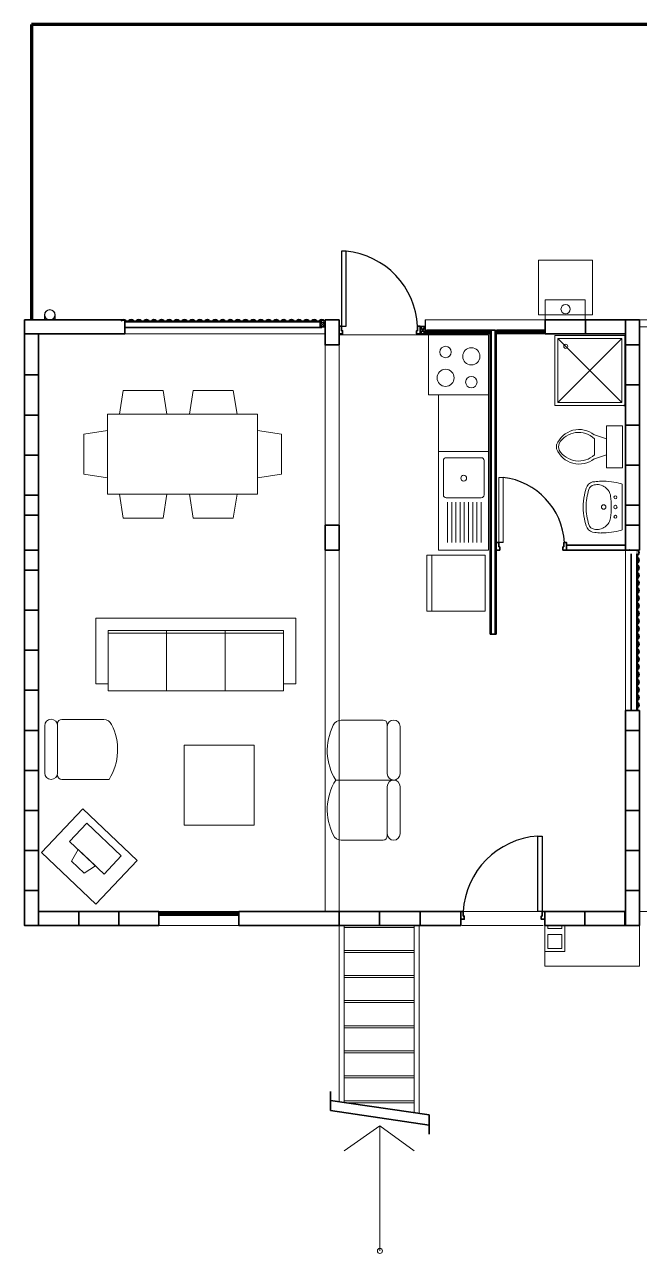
# Model space of a CAD drawing. Header units: millimetres. Extents: x 2.7 to 20.8, y 2.7 to 15.
# Drawn here: x 2.66 to 8.8, y 2.73 to 15.01 of the extents above; entities that cross this region are included whole.
import ezdxf

# ---------------------------------------------------------------- set-up
doc = ezdxf.new("R2010")
doc.units = ezdxf.units.MM
for name, color, linetype, lineweight in [('A-DOOR-FULL', 4, 'Continuous', 25), ('A-FLOR-FTPT', 6, 'Continuous', 70), ('A-FURN', 8, 'Continuous', 18), ('A-GLAZ-FULL', 4, 'Continuous', 25), ('A-WALL-FULL', 7, 'Continuous', 35)]:
    doc.layers.add(name, color=color, linetype=linetype, lineweight=lineweight)

msp = doc.modelspace()

# ---------------------------------------------------------------- linework, layer by layer
at = {"layer": 'A-DOOR-FULL'}
msp.add_line((7.437, 9.832), (7.392, 9.832), dxfattribs=at)
for points in [[(5.822, 12.742), (5.822, 11.992), (5.867, 11.992), (5.867, 12.742)], [(7.827, 6.899), (7.827, 6.145), (7.782, 6.145), (7.782, 6.899)]]:
    msp.add_lwpolyline(points, close=True, dxfattribs=at)
for centre, radius, start, end in [((5.787, 11.95), 0.796, 3.0339, 84.229), ((7.353, 9.791), 0.696, 3.3898, 83.0672), ((7.834, 6.102), 0.798, 93.7537, 176.9067)]:
    msp.add_arc(centre, radius, start, end, dxfattribs=at)
at = {"layer": 'A-FLOR-FTPT'}
for p, q in [((2.727, 15.005), (2.727, 12.055)), ((11.727, 15.005), (2.727, 15.005))]:
    msp.add_line(p, q, dxfattribs=at)
at = {"layer": 'A-FURN'}
for p, q in [((2.856, 12.105), (2.856, 12.055)), ((2.859, 12.055), (2.859, 12.105)), ((2.859, 12.105), (2.859, 12.055)), ((2.959, 12.105), (2.959, 12.055)), ((2.959, 12.105), (2.959, 12.055)), ((2.962, 12.105), (2.962, 12.055)), ((6.657, 12.055), (7.307, 12.055)), ((7.305, 12.055), (7.857, 12.055)), ((6.657, 11.915), (7.317, 11.915)), ((7.357, 11.915), (7.857, 11.915)), ((7.982, 11.87), (8.622, 11.23)), ((7.982, 11.23), (8.622, 11.87)), ((8.467, 10.868), (8.347, 10.908)), ((8.347, 10.708), (8.347, 10.868)), ((6.79, 10.742), (7.29, 10.742)), ((7.29, 9.755), (7.29, 10.742)), ((8.467, 10.708), (8.347, 10.668)), ((7.437, 10.482), (7.392, 10.482)), ((7.392, 10.482), (7.392, 9.832)), ((7.437, 9.832), (7.437, 10.482)), ((8.625, 9.963), (8.625, 10.409)), ((7.217, 10.278), (6.868, 10.278)), ((6.881, 10.236), (6.881, 9.832)), ((6.922, 10.236), (6.922, 9.832)), ((6.964, 10.236), (6.964, 9.832)), ((7.006, 10.236), (7.006, 9.832)), ((7.048, 10.236), (7.048, 9.832)), ((7.09, 10.236), (7.09, 9.832)), ((7.132, 10.236), (7.132, 9.832)), ((7.174, 10.236), (7.174, 9.832)), ((7.174, 10.236), (7.174, 9.91)), ((7.216, 10.236), (7.216, 9.832)), ((7.392, 9.832), (7.437, 9.832)), ((6.79, 9.755), (7.29, 9.755)), ((3.997, 6.145), (4.797, 6.145)), ((4.797, 6.005), (3.997, 6.005)), ((7.852, 5.6), (7.852, 6.005)), ((8.797, 6.005), (8.797, 5.6)), ((7.852, 5.6), (8.797, 5.6))]:
    msp.add_line(p, q, dxfattribs=at)
at = {"layer": 'A-FURN', "ltscale": 0.8}
for p, q in [((3.657, 11.915), (5.657, 11.915)), ((5.657, 6.145), (5.657, 11.845)), ((5.797, 6.145), (5.797, 11.845)), ((5.807, 11.905), (7.107, 11.905)), ((3.641, 11.35), (3.603, 11.113)), ((3.641, 11.35), (4.041, 11.35)), ((4.078, 11.113), (4.041, 11.35)), ((4.341, 11.35), (4.303, 11.113)), ((4.341, 11.35), (4.741, 11.35)), ((4.778, 11.113), (4.741, 11.35)), ((6.79, 10.744), (6.79, 11.305)), ((7.29, 11.305), (7.29, 10.744)), ((3.484, 10.313), (3.484, 11.113)), ((3.484, 11.113), (3.484, 10.313)), ((4.984, 11.113), (3.484, 11.113)), ((4.984, 10.313), (4.984, 11.113)), ((3.247, 10.913), (3.484, 10.951)), ((5.222, 10.913), (4.984, 10.951)), ((3.247, 10.913), (3.247, 10.513)), ((5.222, 10.913), (5.222, 10.513)), ((3.484, 10.476), (3.247, 10.513)), ((4.984, 10.476), (5.222, 10.513)), ((4.984, 10.313), (3.484, 10.313)), ((3.603, 10.313), (3.641, 10.075)), ((4.041, 10.075), (4.078, 10.313)), ((4.303, 10.313), (4.341, 10.075)), ((4.741, 10.075), (4.778, 10.313)), ((4.041, 10.075), (3.641, 10.075)), ((4.741, 10.075), (4.341, 10.075)), ((6.724, 9.147), (6.724, 9.705)), ((8.657, 9.755), (8.657, 6.155)), ((5.367, 9.076), (3.367, 9.076)), ((3.367, 9.076), (3.367, 8.419)), ((5.367, 8.419), (5.367, 9.076)), ((3.491, 8.954), (5.242, 8.954)), ((3.491, 8.954), (3.491, 8.351)), ((3.491, 8.925), (5.242, 8.925)), ((4.075, 8.954), (4.075, 8.351)), ((4.659, 8.351), (4.659, 8.954)), ((5.242, 8.351), (5.242, 8.954)), ((3.491, 8.351), (5.242, 8.351)), ((2.858, 8.001), (2.858, 7.529)), ((2.986, 7.529), (2.986, 8.022)), ((3.029, 8.065), (3.447, 8.065)), ((5.818, 8.058), (6.236, 8.058)), ((6.279, 8.015), (6.279, 7.522)), ((6.408, 7.522), (6.408, 7.994)), ((3.501, 7.465), (3.029, 7.465)), ((5.765, 7.458), (6.279, 7.458)), ((6.343, 7.458), (6.279, 7.458)), ((6.279, 7.394), (6.279, 6.901)), ((6.408, 6.922), (6.408, 7.394)), ((6.236, 6.858), (5.818, 6.858)), ((7.012, 6.145), (8.657, 6.145)), ((8.797, 6.145), (11.657, 6.145)), ((5.797, 4.245), (5.797, 6.005)), ((5.847, 4.235), (5.847, 6.005)), ((5.847, 5.985), (6.547, 5.985)), ((6.547, 4.135), (6.547, 6.005)), ((6.597, 4.128), (6.597, 6.005)), ((7.022, 6.005), (7.837, 6.005)), ((7.882, 5.975), (7.882, 6.005)), ((8.022, 5.975), (7.882, 5.975)), ((7.882, 5.775), (7.882, 5.915)), ((7.882, 5.915), (8.022, 5.915)), ((8.022, 6.005), (8.022, 5.975)), ((8.022, 5.915), (8.022, 5.775)), ((8.052, 5.745), (8.052, 6.005)), ((8.022, 5.775), (7.882, 5.775)), ((6.547, 5.755), (5.847, 5.755)), ((6.547, 5.735), (5.847, 5.735)), ((7.852, 5.745), (8.052, 5.745)), ((6.547, 5.505), (5.847, 5.505)), ((6.547, 5.485), (5.847, 5.485)), ((6.547, 5.255), (5.847, 5.255)), ((6.547, 5.235), (5.847, 5.235)), ((6.547, 5.005), (5.847, 5.005)), ((6.547, 4.985), (5.847, 4.985)), ((6.547, 4.755), (5.847, 4.755)), ((6.547, 4.735), (5.847, 4.735)), ((6.547, 4.505), (5.847, 4.505)), ((6.547, 4.485), (5.847, 4.485)), ((6.547, 4.255), (5.847, 4.255)), ((6.547, 4.235), (5.847, 4.235)), ((6.205, 2.755), (6.205, 4.005))]:
    msp.add_line(p, q, dxfattribs=at)
at = {"layer": 'A-FURN', "ltscale": 0.4}
for p, q in [((3.192, 6.764), (3.125, 6.648)), ((3.364, 6.601), (3.251, 6.529)), ((6.205, 4.005), (5.847, 3.755)), ((6.205, 4.005), (6.547, 3.755))]:
    msp.add_line(p, q, dxfattribs=at)
at = {"layer": 'A-FURN', "ltscale": 0.8}
for points in [[(7.789, 12.652), (8.329, 12.652), (8.329, 12.105), (7.789, 12.105)], [(8.255, 12.055), (8.255, 12.255), (7.855, 12.255), (7.855, 12.055)], [(7.29, 11.905), (7.29, 11.305), (6.69, 11.305), (6.69, 11.905)], [(6.673, 9.147), (7.257, 9.147), (7.257, 9.705), (6.673, 9.705)], [(3.237, 7.17), (3.782, 6.655), (3.369, 6.219), (2.824, 6.735)]]:
    msp.add_lwpolyline(points, close=True, dxfattribs=at)
for points in [[(8.797, 12.055), (11.727, 12.055)], [(8.797, 12.055), (10.747, 12.055)], [(8.797, 11.985), (10.797, 11.985)], [(4.25, 7.807), (4.95, 7.807), (4.95, 7.007), (4.25, 7.007), (4.25, 7.807)]]:
    msp.add_lwpolyline(points, dxfattribs=at)
at = {"layer": 'A-FURN'}
for points in [[(7.952, 11.9), (8.652, 11.9), (8.652, 11.2), (7.952, 11.2)], [(7.982, 11.87), (8.622, 11.87), (8.622, 11.23), (7.982, 11.23)], [(8.467, 10.578), (8.627, 10.578), (8.627, 10.998), (8.467, 10.998)]]:
    msp.add_lwpolyline(points, close=True, dxfattribs=at)
for points in [[(6.79, 10.742), (6.79, 9.755)], [(6.839, 10.649), (6.839, 10.307)], [(7.217, 10.678), (6.868, 10.678)], [(7.246, 10.649), (7.246, 10.307)]]:
    msp.add_lwpolyline(points, dxfattribs=at)
at = {"layer": 'A-FURN', "ltscale": 0.8, "flags": 128}
for points in [[(3.491, 8.419), (3.367, 8.419)], [(5.242, 8.419), (5.367, 8.419)]]:
    msp.add_lwpolyline(points, dxfattribs=at)
at = {"layer": 'A-FURN', "ltscale": 0.4}
msp.add_lwpolyline([(3.277, 7.027), (3.622, 6.701), (3.45, 6.52), (3.105, 6.845)], close=True, dxfattribs=at)
for points in [[(3.192, 6.764), (3.364, 6.601)], [(3.251, 6.529), (3.125, 6.648)]]:
    msp.add_lwpolyline(points, dxfattribs=at)
at = {"layer": 'A-FURN'}
for centre, radius in [((2.909, 12.105), 0.05), ((8.061, 11.791), 0.02), ((7.042, 10.474), 0.0291), ((8.44, 10.186), 0.0224), ((8.557, 10.186), 0.017), ((8.557, 10.283), 0.0146), ((8.557, 10.089), 0.0146)]:
    msp.add_circle(centre, radius, dxfattribs=at)
at = {"layer": 'A-FURN', "ltscale": 0.8}
for centre, radius in [((8.059, 12.162), 0.0457), ((6.861, 11.734), 0.0571), ((7.118, 11.691), 0.0857), ((6.861, 11.476), 0.0857), ((7.118, 11.434), 0.0571), ((6.205, 2.755), 0.025)]:
    msp.add_circle(centre, radius, dxfattribs=at)
at = {"layer": 'A-FURN'}
for centre, radius, start, end in [((2.909, 12.105), 0.053, 0, 180), ((2.909, 12.105), 0.05, 0, 180), ((8.195, 10.717), 0.243, 51.4691, 157.9714), ((8.19, 10.704), 0.227, 46.3677, 148.9468), ((8.047, 10.788), 0.08, 164.8605, 195.1395), ((8.069, 10.788), 0.08, 155.7318, 204.2682), ((8.195, 10.858), 0.243, 202.0284, 308.5307), ((8.19, 10.872), 0.227, 211.053, 313.6321), ((6.868, 10.649), 0.0291, 90, 180), ((7.217, 10.649), 0.0291, 0, 90), ((8.347, 10.358), 0.0812, 87.3697, 152.4773), ((8.461, 9.568), 0.878, 93.0612, 97.2669), ((8.42, 9.705), 0.74, 74.5103, 90.4252), ((8.685, 10.223), 0.446, 157.2254, 169.3601), ((8.792, 10.189), 0.528, 160.9575, 180.3518), ((8.351, 10.348), 0.0597, 97.2234, 166.6972), ((8.373, 10.271), 0.139, 53.6903, 102.3187), ((8.376, 10.274), 0.135, 31.4665, 53.8019), ((8.299, 10.254), 0.214, 10.8893, 24.9993), ((8.616, 10.409), 0.00927, 356.848, 77.0369), ((6.868, 10.307), 0.0291, 180, 270), ((7.217, 10.307), 0.0291, 270, 0), ((8.772, 10.195), 0.536, 168.1274, 180.9856), ((7.7, 10.182), 0.816, 0.2876, 7.9576), ((8.772, 10.177), 0.536, 179.0144, 191.8726), ((8.685, 10.149), 0.446, 190.6399, 202.7746), ((8.792, 10.183), 0.528, 179.6482, 199.0425), ((8.353, 10.105), 0.158, 330.7301, 349.9957), ((7.7, 10.19), 0.816, 352.0424, 359.7124), ((8.347, 10.014), 0.0812, 207.5227, 272.6303), ((8.351, 10.024), 0.0597, 193.3028, 262.7766), ((8.373, 10.1), 0.139, 257.6813, 306.3097), ((8.42, 10.667), 0.74, 269.5748, 285.4897), ((8.376, 10.098), 0.135, 306.1981, 328.5335), ((8.616, 9.963), 0.00927, 282.9631, 3.152), ((8.461, 10.803), 0.878, 262.7331, 266.9388)]:
    msp.add_arc(centre, radius, start, end, dxfattribs=at)
at = {"layer": 'A-FURN', "ltscale": 0.8}
for centre, radius, start, end in [((2.922, 8.001), 0.0643, 0, 180), ((3.029, 8.022), 0.0429, 90, 180), ((3.447, 7.979), 0.0857, 23.5782, 90), ((3.032, 7.761), 0.554, 327.7159, 27.0885), ((6.233, 7.754), 0.554, 152.9115, 212.2841), ((5.818, 7.972), 0.0857, 90, 156.4218), ((6.236, 8.015), 0.0429, 0, 90), ((6.343, 7.994), 0.0643, 0, 180), ((2.922, 7.529), 0.0643, 180, 0), ((3.029, 7.508), 0.0429, 180, 270), ((6.343, 7.522), 0.0643, 180, 0), ((6.233, 7.162), 0.554, 147.7159, 207.0885), ((6.343, 7.394), 0.0643, 0, 180), ((5.818, 6.944), 0.0857, 203.5782, 270), ((6.236, 6.901), 0.0429, 270, 0), ((6.343, 6.922), 0.0643, 180, 0)]:
    msp.add_arc(centre, radius, start, end, dxfattribs=at)
at = {"layer": 'A-GLAZ-FULL'}
for p, q in [((6.657, 12.055), (6.657, 11.915)), ((6.657, 11.951), (6.673, 11.951)), ((6.657, 11.925), (6.673, 11.925)), ((6.659, 11.928), (6.659, 11.951)), ((6.659, 11.951), (6.659, 11.928)), ((6.673, 11.928), (6.659, 11.928)), ((6.673, 11.928), (6.659, 11.928)), ((6.667, 11.932), (6.667, 11.945)), ((6.667, 11.945), (6.692, 11.945)), ((6.667, 11.932), (6.692, 11.932)), ((7.3, 11.951), (6.673, 11.951)), ((6.673, 11.925), (6.673, 11.928)), ((6.673, 11.928), (6.673, 11.925)), ((6.673, 11.925), (7.3, 11.925)), ((6.682, 11.936), (6.682, 11.941)), ((6.682, 11.941), (7.287, 11.941)), ((6.682, 11.936), (7.287, 11.936)), ((6.692, 11.941), (6.692, 11.945)), ((6.692, 11.932), (6.692, 11.936)), ((7.306, 11.945), (7.277, 11.945)), ((7.277, 11.941), (7.277, 11.945)), ((7.277, 11.932), (7.277, 11.936)), ((7.306, 11.932), (7.277, 11.932)), ((7.287, 11.941), (7.287, 11.936)), ((7.317, 11.951), (7.3, 11.951)), ((7.3, 11.928), (7.3, 11.925)), ((7.3, 11.928), (7.314, 11.928)), ((7.317, 11.925), (7.3, 11.925)), ((7.306, 11.932), (7.306, 11.945)), ((7.314, 11.951), (7.314, 11.928)), ((7.357, 11.951), (7.373, 11.951)), ((7.357, 11.925), (7.373, 11.925)), ((7.359, 11.951), (7.359, 11.928)), ((7.359, 11.928), (7.359, 11.951)), ((7.373, 11.928), (7.359, 11.928)), ((7.373, 11.928), (7.359, 11.928)), ((7.367, 11.945), (7.392, 11.945)), ((7.367, 11.932), (7.367, 11.945)), ((7.367, 11.932), (7.392, 11.932)), ((7.84, 11.951), (7.373, 11.951)), ((7.373, 11.928), (7.373, 11.925)), ((7.373, 11.925), (7.373, 11.928)), ((7.373, 11.925), (7.84, 11.925)), ((7.382, 11.941), (7.827, 11.941)), ((7.382, 11.936), (7.382, 11.941)), ((7.382, 11.936), (7.827, 11.936)), ((7.392, 11.941), (7.392, 11.945)), ((7.392, 11.932), (7.392, 11.936)), ((7.817, 11.941), (7.817, 11.945)), ((7.846, 11.945), (7.817, 11.945)), ((7.817, 11.932), (7.817, 11.936)), ((7.846, 11.932), (7.817, 11.932)), ((7.827, 11.941), (7.827, 11.936)), ((7.857, 11.951), (7.84, 11.951)), ((7.84, 11.928), (7.854, 11.928)), ((7.84, 11.928), (7.84, 11.925)), ((7.857, 11.925), (7.84, 11.925)), ((7.846, 11.932), (7.846, 11.945)), ((7.854, 11.951), (7.854, 11.928)), ((3.997, 6.135), (4.797, 6.135)), ((4.013, 6.135), (3.997, 6.135)), ((3.997, 6.109), (4.797, 6.109)), ((3.999, 6.111), (3.999, 6.133)), ((4.013, 6.111), (3.999, 6.111)), ((4.003, 6.129), (4.032, 6.129)), ((4.003, 6.115), (4.003, 6.129)), ((4.003, 6.115), (4.032, 6.115)), ((4.797, 6.135), (4.013, 6.135)), ((4.013, 6.133), (4.013, 6.135)), ((4.013, 6.109), (4.013, 6.111)), ((4.022, 6.124), (4.765, 6.124)), ((4.022, 6.119), (4.022, 6.124)), ((4.022, 6.119), (4.765, 6.119)), ((4.032, 6.124), (4.032, 6.129)), ((4.032, 6.115), (4.032, 6.119)), ((4.784, 6.129), (4.755, 6.129)), ((4.755, 6.124), (4.755, 6.129)), ((4.755, 6.115), (4.755, 6.119)), ((4.784, 6.115), (4.755, 6.115)), ((4.765, 6.124), (4.765, 6.119)), ((4.784, 6.115), (4.784, 6.129)), ((4.797, 6.135), (4.797, 6.109))]:
    msp.add_line(p, q, dxfattribs=at)
at = {"layer": 'A-WALL-FULL'}
for p, q in [((2.657, 12.055), (2.657, 11.915)), ((3.625, 12.045), (3.621, 12.048)), ((3.657, 12.036), (5.624, 12.036)), ((4.54, 12.045), (4.536, 12.048)), ((4.73, 12.045), (4.734, 12.048)), ((5.61, 11.985), (5.655, 12.03)), ((5.61, 12.03), (5.655, 11.986)), ((5.645, 12.045), (5.648, 12.048)), ((7.857, 11.915), (7.857, 12.055)), ((7.857, 12.055), (8.257, 12.055)), ((8.257, 12.055), (8.657, 12.055)), ((8.257, 11.915), (8.257, 12.055)), ((8.257, 12.055), (8.257, 11.915)), ((8.657, 12.055), (8.657, 11.915)), ((8.777, 12.055), (8.687, 12.055)), ((2.657, 11.915), (2.797, 11.915)), ((2.657, 11.505), (2.657, 11.915)), ((2.797, 11.915), (2.797, 11.505)), ((3.657, 11.978), (5.624, 11.978)), ((6.607, 11.99), (6.657, 11.99)), ((6.607, 11.915), (6.607, 11.99)), ((6.607, 11.99), (6.657, 11.915)), ((6.607, 11.915), (6.657, 11.99)), ((6.657, 11.915), (6.607, 11.915)), ((6.657, 11.99), (6.657, 11.915)), ((7.307, 8.915), (7.307, 11.915)), ((7.357, 11.951), (7.317, 11.951)), ((7.317, 8.915), (7.317, 11.951)), ((7.357, 8.915), (7.357, 11.951)), ((7.367, 8.915), (7.367, 11.915)), ((8.257, 11.915), (7.857, 11.915)), ((8.657, 11.915), (8.257, 11.915)), ((8.657, 11.805), (8.797, 11.805)), ((8.657, 11.405), (8.657, 11.805)), ((8.797, 11.805), (8.797, 11.405)), ((2.797, 11.505), (2.657, 11.505)), ((2.657, 11.505), (2.797, 11.505)), ((2.657, 11.105), (2.657, 11.505)), ((2.797, 11.505), (2.797, 11.105)), ((8.797, 11.405), (8.657, 11.405)), ((8.657, 11.405), (8.797, 11.405)), ((8.657, 11.005), (8.657, 11.405)), ((8.797, 11.405), (8.797, 11.005)), ((8.642, 11.2), (8.657, 11.2)), ((2.797, 11.105), (2.657, 11.105)), ((2.657, 11.105), (2.797, 11.105)), ((2.657, 10.705), (2.657, 11.105)), ((2.797, 11.105), (2.797, 10.705)), ((8.797, 11.005), (8.657, 11.005)), ((8.657, 11.005), (8.797, 11.005)), ((8.657, 10.605), (8.657, 11.005)), ((8.797, 11.005), (8.797, 10.605)), ((2.797, 10.705), (2.657, 10.705)), ((2.657, 10.705), (2.797, 10.705)), ((2.657, 10.305), (2.657, 10.705)), ((2.797, 10.705), (2.797, 10.305)), ((8.657, 10.605), (8.797, 10.605)), ((8.657, 10.205), (8.657, 10.605)), ((8.797, 10.605), (8.657, 10.605)), ((8.797, 10.605), (8.797, 10.205)), ((2.657, 10.305), (2.797, 10.305)), ((2.657, 10.105), (2.657, 10.305)), ((2.797, 10.305), (2.657, 10.305)), ((2.797, 10.305), (2.797, 10.105)), ((8.657, 10.205), (8.797, 10.205)), ((8.657, 10.005), (8.657, 10.205)), ((8.797, 10.205), (8.657, 10.205)), ((8.797, 10.205), (8.797, 10.005)), ((2.797, 10.105), (2.657, 10.105)), ((8.797, 10.005), (8.657, 10.005)), ((2.657, 9.755), (2.797, 9.755)), ((2.657, 9.555), (2.657, 9.755)), ((2.797, 9.755), (2.797, 9.555)), ((8.067, 9.805), (8.657, 9.805)), ((8.067, 9.755), (8.657, 9.755)), ((8.797, 9.755), (8.657, 9.755)), ((8.797, 9.755), (8.657, 9.755)), ((8.713, 9.717), (8.713, 8.155)), ((8.771, 8.155), (8.771, 9.717)), ((8.78, 9.751), (8.783, 9.755)), ((2.797, 9.555), (2.657, 9.555)), ((2.657, 9.555), (2.797, 9.555)), ((2.657, 9.155), (2.657, 9.555)), ((2.797, 9.555), (2.797, 9.155)), ((8.78, 9.217), (8.783, 9.221)), ((2.657, 9.155), (2.797, 9.155)), ((2.657, 8.755), (2.657, 9.155)), ((2.797, 9.155), (2.657, 9.155)), ((2.797, 9.155), (2.797, 8.755)), ((7.307, 8.915), (7.367, 8.915)), ((2.657, 8.755), (2.797, 8.755)), ((2.657, 8.355), (2.657, 8.755)), ((2.797, 8.755), (2.657, 8.755)), ((2.797, 8.755), (2.797, 8.355)), ((8.78, 8.646), (8.783, 8.642)), ((2.657, 8.355), (2.797, 8.355)), ((2.657, 7.955), (2.657, 8.355)), ((2.797, 8.355), (2.657, 8.355)), ((2.797, 8.355), (2.797, 7.955)), ((8.657, 8.155), (8.797, 8.155)), ((8.657, 7.955), (8.657, 8.155)), ((8.797, 8.155), (8.797, 7.955)), ((2.657, 7.955), (2.797, 7.955)), ((2.657, 7.555), (2.657, 7.955)), ((2.797, 7.955), (2.657, 7.955)), ((2.797, 7.955), (2.797, 7.555)), ((8.797, 7.955), (8.657, 7.955)), ((8.657, 7.955), (8.797, 7.955)), ((8.657, 7.555), (8.657, 7.955)), ((8.797, 7.955), (8.797, 7.555)), ((2.657, 7.555), (2.797, 7.555)), ((2.657, 7.155), (2.657, 7.555)), ((2.797, 7.555), (2.657, 7.555)), ((2.797, 7.555), (2.797, 7.155)), ((8.657, 7.555), (8.797, 7.555)), ((8.657, 7.155), (8.657, 7.555)), ((8.797, 7.555), (8.657, 7.555)), ((8.797, 7.555), (8.797, 7.155)), ((2.657, 7.155), (2.797, 7.155)), ((2.657, 6.755), (2.657, 7.155)), ((2.797, 7.155), (2.657, 7.155)), ((2.797, 7.155), (2.797, 6.755)), ((8.657, 7.155), (8.797, 7.155)), ((8.657, 6.755), (8.657, 7.155)), ((8.797, 7.155), (8.657, 7.155)), ((8.797, 7.155), (8.797, 6.755)), ((2.657, 6.755), (2.797, 6.755)), ((2.657, 6.355), (2.657, 6.755)), ((2.797, 6.755), (2.657, 6.755)), ((2.797, 6.755), (2.797, 6.355)), ((8.797, 6.755), (8.657, 6.755)), ((8.657, 6.755), (8.797, 6.755)), ((8.657, 6.355), (8.657, 6.755)), ((8.797, 6.755), (8.797, 6.355)), ((2.797, 6.355), (2.657, 6.355)), ((8.797, 6.355), (8.657, 6.355)), ((2.797, 6.145), (3.197, 6.145)), ((2.797, 6.005), (2.797, 6.145)), ((3.197, 6.145), (3.197, 6.005)), ((3.197, 6.145), (3.597, 6.145)), ((3.197, 6.005), (3.197, 6.145)), ((3.597, 6.145), (3.997, 6.145)), ((3.597, 6.005), (3.597, 6.145)), ((3.597, 6.145), (3.597, 6.005)), ((3.997, 6.145), (3.997, 6.005)), ((5.797, 6.145), (6.202, 6.145)), ((5.797, 6.005), (5.797, 6.145)), ((6.202, 6.145), (6.607, 6.145)), ((6.202, 6.005), (6.202, 6.145)), ((6.202, 6.145), (6.202, 6.005)), ((6.607, 6.145), (6.607, 6.005)), ((6.607, 6.145), (7.012, 6.145)), ((6.607, 6.005), (6.607, 6.145)), ((7.012, 6.145), (7.012, 6.005)), ((8.252, 6.145), (7.852, 6.145)), ((7.852, 6.145), (7.852, 6.005)), ((8.252, 6.005), (8.252, 6.145)), ((8.652, 6.145), (8.252, 6.145)), ((8.252, 6.145), (8.252, 6.005)), ((8.652, 6.005), (8.652, 6.145)), ((3.197, 6.005), (2.797, 6.005)), ((3.597, 6.005), (3.197, 6.005)), ((3.997, 6.005), (3.597, 6.005)), ((6.202, 6.005), (5.797, 6.005)), ((6.607, 6.005), (6.202, 6.005)), ((7.012, 6.005), (6.607, 6.005)), ((7.852, 6.005), (8.252, 6.005)), ((8.252, 6.005), (8.652, 6.005))]:
    msp.add_line(p, q, dxfattribs=at)
for points in [[(2.657, 12.055), (3.657, 12.055), (3.657, 11.915), (2.657, 11.915)], [(5.655, 12.03), (5.61, 12.03), (5.61, 11.985), (5.655, 11.985)], [(5.657, 12.055), (5.797, 12.055), (5.797, 11.805), (5.657, 11.805)], [(8.657, 12.055), (8.797, 12.055), (8.797, 11.805), (8.657, 11.805)], [(2.657, 10.105), (2.797, 10.105), (2.797, 9.755), (2.657, 9.755)], [(5.657, 10.005), (5.797, 10.005), (5.797, 9.755), (5.657, 9.755)], [(8.657, 10.005), (8.797, 10.005), (8.797, 9.755), (8.657, 9.755)], [(2.657, 6.355), (2.797, 6.355), (2.797, 6.005), (2.657, 6.005)], [(8.657, 6.355), (8.797, 6.355), (8.797, 6.005), (8.657, 6.005)], [(4.797, 6.145), (5.797, 6.145), (5.797, 6.005), (4.797, 6.005)]]:
    msp.add_lwpolyline(points, close=True, dxfattribs=at)
at = {"layer": 'A-WALL-FULL', "const_width": 0.001}
for points in [[(3.695, 11.984), (3.695, 11.978), (3.657, 11.978), (3.657, 11.984), (3.659, 11.986), (3.659, 12.017), (3.659, 12.028), (3.657, 12.03), (3.657, 12.036), (3.695, 12.036), (3.695, 12.03)], [(5.619, 11.984), (5.619, 11.978), (5.657, 11.978), (5.657, 11.984), (5.655, 11.986), (5.655, 12.017), (5.655, 12.028), (5.657, 12.03), (5.657, 12.036), (5.619, 12.036), (5.619, 12.03)], [(8.719, 9.717), (8.713, 9.717), (8.713, 9.755), (8.719, 9.755), (8.721, 9.753), (8.752, 9.753), (8.763, 9.753), (8.765, 9.755), (8.771, 9.755), (8.771, 9.717), (8.765, 9.717)], [(8.719, 8.193), (8.713, 8.193), (8.713, 8.155), (8.719, 8.155), (8.721, 8.157), (8.752, 8.157), (8.763, 8.157), (8.765, 8.155), (8.771, 8.155), (8.771, 8.193), (8.765, 8.193)]]:
    msp.add_lwpolyline(points, dxfattribs=at)
at = {"layer": 'A-WALL-FULL'}
for points in [[(5.797, 11.947), (5.797, 11.992), (5.822, 11.992), (5.822, 11.947)], [(5.797, 11.947), (5.797, 11.915), (5.832, 11.915), (5.832, 11.947), (5.822, 11.947)], [(6.582, 11.947), (6.572, 11.947), (6.572, 11.915), (6.607, 11.915), (6.607, 11.947)], [(6.582, 11.947), (6.582, 11.992), (6.607, 11.992), (6.607, 11.947)], [(7.367, 9.787), (7.367, 9.787), (7.367, 9.832), (7.392, 9.832), (7.392, 9.787)], [(8.067, 9.787), (8.067, 9.787), (8.067, 9.832), (8.042, 9.832), (8.042, 9.787)], [(7.392, 9.787), (7.402, 9.787), (7.402, 9.755), (7.367, 9.755), (7.367, 9.787)], [(8.042, 9.787), (8.032, 9.787), (8.032, 9.755), (8.067, 9.755), (8.067, 9.787)], [(7.012, 6.1), (7.012, 6.1), (7.012, 6.145), (7.037, 6.145), (7.037, 6.1)], [(7.852, 6.1), (7.852, 6.1), (7.852, 6.145), (7.827, 6.145), (7.827, 6.1)], [(7.037, 6.1), (7.047, 6.1), (7.047, 6.068), (7.012, 6.068), (7.012, 6.1)], [(7.827, 6.1), (7.817, 6.1), (7.817, 6.068), (7.852, 6.068), (7.852, 6.1)], [(5.711, 4.157), (5.711, 4.349)], [(5.711, 4.258), (6.698, 4.113)], [(5.711, 4.157), (6.698, 4.012)], [(6.698, 4.113), (6.698, 3.921)]]:
    msp.add_lwpolyline(points, dxfattribs=at)
for centre, radius, start, end in [((3.644, 12.029), 0.0297, 39.4241, 140.5759), ((3.644, 12.029), 0.0247, 39.4241, 140.5759), ((3.682, 12.061), 0.0247, 219.4241, 320.5759), ((3.682, 12.061), 0.0197, 219.4241, 320.5759), ((3.72, 12.029), 0.0297, 39.4241, 140.5759), ((3.72, 12.029), 0.0247, 39.4241, 140.5759), ((3.759, 12.061), 0.0247, 219.4241, 320.5759), ((3.759, 12.061), 0.0197, 219.4241, 320.5759), ((3.797, 12.029), 0.0297, 39.4241, 140.5759), ((3.797, 12.029), 0.0247, 39.4241, 140.5759), ((3.835, 12.061), 0.0247, 219.4241, 320.5759), ((3.835, 12.061), 0.0197, 219.4241, 320.5759), ((3.873, 12.029), 0.0297, 39.4241, 140.5759), ((3.873, 12.029), 0.0247, 39.4241, 140.5759), ((3.911, 12.061), 0.0247, 219.4241, 320.5759), ((3.911, 12.061), 0.0197, 219.4241, 320.5759), ((3.949, 12.029), 0.0297, 39.4241, 140.5759), ((3.949, 12.029), 0.0247, 39.4241, 140.5759), ((3.987, 12.061), 0.0247, 219.4241, 320.5759), ((3.987, 12.061), 0.0197, 219.4241, 320.5759), ((4.025, 12.029), 0.0297, 39.4241, 140.5759), ((4.025, 12.029), 0.0247, 39.4241, 140.5759), ((4.063, 12.061), 0.0247, 219.4241, 320.5759), ((4.063, 12.061), 0.0197, 219.4241, 320.5759), ((4.101, 12.029), 0.0297, 39.4241, 140.5759), ((4.101, 12.029), 0.0247, 39.4241, 140.5759), ((4.14, 12.061), 0.0247, 219.4241, 320.5759), ((4.14, 12.061), 0.0197, 219.4241, 320.5759), ((4.178, 12.029), 0.0297, 39.4241, 140.5759), ((4.178, 12.029), 0.0247, 39.4241, 140.5759), ((4.216, 12.061), 0.0247, 219.4241, 320.5759), ((4.216, 12.061), 0.0197, 219.4241, 320.5759), ((4.254, 12.029), 0.0297, 39.4241, 140.5759), ((4.254, 12.029), 0.0247, 39.4241, 140.5759), ((4.292, 12.061), 0.0247, 219.4241, 320.5759), ((4.292, 12.061), 0.0197, 219.4241, 320.5759), ((4.33, 12.029), 0.0297, 39.4241, 140.5759), ((4.33, 12.029), 0.0247, 39.4241, 140.5759), ((4.368, 12.061), 0.0247, 219.4241, 320.5759), ((4.368, 12.061), 0.0197, 219.4241, 320.5759), ((4.406, 12.029), 0.0297, 39.4241, 140.5759), ((4.406, 12.029), 0.0247, 39.4241, 140.5759), ((4.444, 12.061), 0.0247, 219.4241, 320.5759), ((4.444, 12.061), 0.0197, 219.4241, 320.5759), ((4.482, 12.029), 0.0297, 39.4241, 140.5759), ((4.482, 12.029), 0.0247, 39.4241, 140.5759), ((4.521, 12.061), 0.0247, 219.4241, 320.5759), ((4.521, 12.061), 0.0197, 219.4241, 320.5759), ((4.559, 12.029), 0.0297, 39.4241, 140.5759), ((4.559, 12.029), 0.0297, 39.4241, 140.5759), ((4.559, 12.029), 0.0247, 39.4241, 140.5759), ((4.559, 12.029), 0.0247, 39.4241, 140.5759), ((4.597, 12.061), 0.0247, 219.4241, 320.5759), ((4.597, 12.061), 0.0247, 219.4241, 320.5759), ((4.597, 12.061), 0.0197, 219.4241, 320.5759), ((4.597, 12.061), 0.0197, 219.4241, 320.5759), ((4.635, 12.029), 0.0297, 39.4241, 140.5759), ((4.635, 12.029), 0.0297, 39.4241, 140.5759), ((4.635, 12.029), 0.0247, 39.4241, 140.5759), ((4.635, 12.029), 0.0247, 39.4241, 140.5759), ((4.673, 12.061), 0.0247, 219.4241, 320.5759), ((4.673, 12.061), 0.0247, 219.4241, 320.5759), ((4.673, 12.061), 0.0197, 219.4241, 320.5759), ((4.673, 12.061), 0.0197, 219.4241, 320.5759), ((4.711, 12.029), 0.0297, 39.4241, 140.5759), ((4.711, 12.029), 0.0297, 39.4241, 140.5759), ((4.711, 12.029), 0.0247, 39.4241, 140.5759), ((4.711, 12.029), 0.0247, 39.4241, 140.5759), ((4.749, 12.061), 0.0247, 219.4241, 320.5759), ((4.749, 12.061), 0.0197, 219.4241, 320.5759), ((4.787, 12.029), 0.0297, 39.4241, 140.5759), ((4.787, 12.029), 0.0247, 39.4241, 140.5759), ((4.825, 12.061), 0.0247, 219.4241, 320.5759), ((4.825, 12.061), 0.0197, 219.4241, 320.5759), ((4.863, 12.029), 0.0297, 39.4241, 140.5759), ((4.863, 12.029), 0.0247, 39.4241, 140.5759), ((4.902, 12.061), 0.0247, 219.4241, 320.5759), ((4.902, 12.061), 0.0197, 219.4241, 320.5759), ((4.94, 12.029), 0.0297, 39.4241, 140.5759), ((4.94, 12.029), 0.0247, 39.4241, 140.5759), ((4.978, 12.061), 0.0247, 219.4241, 320.5759), ((4.978, 12.061), 0.0197, 219.4241, 320.5759), ((5.016, 12.029), 0.0297, 39.4241, 140.5759), ((5.016, 12.029), 0.0247, 39.4241, 140.5759), ((5.054, 12.061), 0.0247, 219.4241, 320.5759), ((5.054, 12.061), 0.0197, 219.4241, 320.5759), ((5.092, 12.029), 0.0297, 39.4241, 140.5759), ((5.092, 12.029), 0.0247, 39.4241, 140.5759), ((5.13, 12.061), 0.0247, 219.4241, 320.5759), ((5.13, 12.061), 0.0197, 219.4241, 320.5759), ((5.168, 12.029), 0.0297, 39.4241, 140.5759), ((5.168, 12.029), 0.0247, 39.4241, 140.5759), ((5.206, 12.061), 0.0247, 219.4241, 320.5759), ((5.206, 12.061), 0.0197, 219.4241, 320.5759), ((5.244, 12.029), 0.0297, 39.4241, 140.5759), ((5.244, 12.029), 0.0247, 39.4241, 140.5759), ((5.283, 12.061), 0.0247, 219.4241, 320.5759), ((5.283, 12.061), 0.0197, 219.4241, 320.5759), ((5.321, 12.029), 0.0297, 39.4241, 140.5759), ((5.321, 12.029), 0.0247, 39.4241, 140.5759), ((5.359, 12.061), 0.0247, 219.4241, 320.5759), ((5.359, 12.061), 0.0197, 219.4241, 320.5759), ((5.397, 12.029), 0.0297, 39.4241, 140.5759), ((5.397, 12.029), 0.0247, 39.4241, 140.5759), ((5.435, 12.061), 0.0247, 219.4241, 320.5759), ((5.435, 12.061), 0.0197, 219.4241, 320.5759), ((5.473, 12.029), 0.0297, 39.4241, 140.5759), ((5.473, 12.029), 0.0247, 39.4241, 140.5759), ((5.511, 12.061), 0.0247, 219.4241, 320.5759), ((5.511, 12.061), 0.0197, 219.4241, 320.5759), ((5.549, 12.029), 0.0297, 39.4241, 140.5759), ((5.549, 12.029), 0.0247, 39.4241, 140.5759), ((5.587, 12.061), 0.0247, 219.4241, 320.5759), ((5.587, 12.061), 0.0197, 219.4241, 320.5759), ((5.625, 12.029), 0.0297, 39.4241, 140.5759), ((5.625, 12.029), 0.0247, 39.4241, 140.5759), ((8.796, 9.694), 0.0247, 129.4241, 230.5759), ((8.796, 9.694), 0.0197, 129.4241, 230.5759), ((8.764, 9.732), 0.0247, 309.4241, 50.5759), ((8.764, 9.732), 0.0297, 309.4241, 50.5759), ((8.796, 9.617), 0.0247, 129.4241, 230.5759), ((8.796, 9.617), 0.0197, 129.4241, 230.5759), ((8.764, 9.656), 0.0247, 309.4241, 50.5759), ((8.764, 9.579), 0.0247, 309.4241, 50.5759), ((8.764, 9.656), 0.0297, 309.4241, 50.5759), ((8.764, 9.579), 0.0297, 309.4241, 50.5759), ((8.796, 9.541), 0.0247, 129.4241, 230.5759), ((8.796, 9.465), 0.0247, 129.4241, 230.5759), ((8.796, 9.541), 0.0197, 129.4241, 230.5759), ((8.796, 9.465), 0.0197, 129.4241, 230.5759), ((8.764, 9.503), 0.0247, 309.4241, 50.5759), ((8.764, 9.503), 0.0297, 309.4241, 50.5759), ((8.796, 9.389), 0.0247, 129.4241, 230.5759), ((8.796, 9.313), 0.0247, 129.4241, 230.5759), ((8.796, 9.389), 0.0197, 129.4241, 230.5759), ((8.764, 9.427), 0.0247, 309.4241, 50.5759), ((8.764, 9.351), 0.0247, 309.4241, 50.5759), ((8.764, 9.427), 0.0297, 309.4241, 50.5759), ((8.764, 9.351), 0.0297, 309.4241, 50.5759), ((8.796, 9.236), 0.0247, 129.4241, 230.5759), ((8.796, 9.313), 0.0197, 129.4241, 230.5759), ((8.796, 9.236), 0.0197, 129.4241, 230.5759), ((8.764, 9.275), 0.0247, 309.4241, 50.5759), ((8.764, 9.198), 0.0247, 309.4241, 50.5759), ((8.764, 9.198), 0.0247, 309.4241, 50.5759), ((8.764, 9.275), 0.0297, 309.4241, 50.5759), ((8.764, 9.198), 0.0297, 309.4241, 50.5759), ((8.764, 9.198), 0.0297, 309.4241, 50.5759), ((8.796, 9.16), 0.0247, 129.4241, 230.5759), ((8.796, 9.16), 0.0247, 129.4241, 230.5759), ((8.796, 9.084), 0.0247, 129.4241, 230.5759), ((8.796, 9.084), 0.0247, 129.4241, 230.5759), ((8.796, 9.16), 0.0197, 129.4241, 230.5759), ((8.796, 9.16), 0.0197, 129.4241, 230.5759), ((8.796, 9.084), 0.0197, 129.4241, 230.5759), ((8.796, 9.084), 0.0197, 129.4241, 230.5759), ((8.764, 9.122), 0.0247, 309.4241, 50.5759), ((8.764, 9.122), 0.0247, 309.4241, 50.5759), ((8.764, 9.122), 0.0297, 309.4241, 50.5759), ((8.764, 9.122), 0.0297, 309.4241, 50.5759), ((8.796, 9.008), 0.0247, 129.4241, 230.5759), ((8.796, 9.008), 0.0247, 129.4241, 230.5759), ((8.796, 9.008), 0.0197, 129.4241, 230.5759), ((8.796, 9.008), 0.0197, 129.4241, 230.5759), ((8.764, 9.046), 0.0247, 309.4241, 50.5759), ((8.764, 9.046), 0.0247, 309.4241, 50.5759), ((8.764, 8.97), 0.0247, 309.4241, 50.5759), ((8.764, 8.97), 0.0247, 309.4241, 50.5759), ((8.764, 9.046), 0.0297, 309.4241, 50.5759), ((8.764, 9.046), 0.0297, 309.4241, 50.5759), ((8.764, 8.97), 0.0297, 309.4241, 50.5759), ((8.764, 8.97), 0.0297, 309.4241, 50.5759), ((8.796, 8.932), 0.0247, 129.4241, 230.5759), ((8.796, 8.931), 0.0247, 129.4241, 230.5759), ((8.796, 8.855), 0.0247, 129.4241, 230.5759), ((8.796, 8.855), 0.0247, 129.4241, 230.5759), ((8.796, 8.931), 0.0197, 129.4241, 230.5759), ((8.796, 8.932), 0.0197, 129.4241, 230.5759), ((8.796, 8.855), 0.0197, 129.4241, 230.5759), ((8.796, 8.855), 0.0197, 129.4241, 230.5759), ((8.764, 8.894), 0.0247, 309.4241, 50.5759), ((8.764, 8.893), 0.0247, 309.4241, 50.5759), ((8.764, 8.893), 0.0297, 309.4241, 50.5759), ((8.764, 8.894), 0.0297, 309.4241, 50.5759), ((8.764, 8.817), 0.0297, 309.4241, 50.5759), ((8.764, 8.817), 0.0297, 309.4241, 50.5759), ((8.796, 8.779), 0.0247, 129.4241, 230.5759), ((8.796, 8.779), 0.0247, 129.4241, 230.5759), ((8.796, 8.703), 0.0247, 129.4241, 230.5759), ((8.796, 8.703), 0.0247, 129.4241, 230.5759), ((8.796, 8.779), 0.0197, 129.4241, 230.5759), ((8.796, 8.779), 0.0197, 129.4241, 230.5759), ((8.796, 8.703), 0.0197, 129.4241, 230.5759), ((8.796, 8.703), 0.0197, 129.4241, 230.5759), ((8.764, 8.817), 0.0247, 309.4241, 50.5759), ((8.764, 8.817), 0.0247, 309.4241, 50.5759), ((8.764, 8.741), 0.0247, 309.4241, 50.5759), ((8.764, 8.741), 0.0247, 309.4241, 50.5759), ((8.764, 8.741), 0.0297, 309.4241, 50.5759), ((8.764, 8.741), 0.0297, 309.4241, 50.5759), ((8.796, 8.627), 0.0247, 129.4241, 230.5759), ((8.796, 8.627), 0.0197, 129.4241, 230.5759), ((8.764, 8.665), 0.0247, 309.4241, 50.5759), ((8.764, 8.665), 0.0247, 309.4241, 50.5759), ((8.764, 8.589), 0.0247, 309.4241, 50.5759), ((8.764, 8.665), 0.0297, 309.4241, 50.5759), ((8.764, 8.665), 0.0297, 309.4241, 50.5759), ((8.764, 8.589), 0.0297, 309.4241, 50.5759), ((8.796, 8.55), 0.0247, 129.4241, 230.5759), ((8.796, 8.474), 0.0247, 129.4241, 230.5759), ((8.796, 8.55), 0.0197, 129.4241, 230.5759), ((8.796, 8.474), 0.0197, 129.4241, 230.5759), ((8.764, 8.512), 0.0247, 309.4241, 50.5759), ((8.764, 8.512), 0.0297, 309.4241, 50.5759), ((8.796, 8.398), 0.0247, 129.4241, 230.5759), ((8.796, 8.398), 0.0197, 129.4241, 230.5759), ((8.764, 8.436), 0.0247, 309.4241, 50.5759), ((8.764, 8.36), 0.0247, 309.4241, 50.5759), ((8.764, 8.436), 0.0297, 309.4241, 50.5759), ((8.764, 8.36), 0.0297, 309.4241, 50.5759), ((8.796, 8.322), 0.0247, 129.4241, 230.5759), ((8.796, 8.246), 0.0247, 129.4241, 230.5759), ((8.796, 8.322), 0.0197, 129.4241, 230.5759), ((8.796, 8.246), 0.0197, 129.4241, 230.5759), ((8.764, 8.284), 0.0247, 309.4241, 50.5759), ((8.764, 8.208), 0.0247, 309.4241, 50.5759), ((8.764, 8.284), 0.0297, 309.4241, 50.5759), ((8.764, 8.208), 0.0297, 309.4241, 50.5759), ((8.796, 8.169), 0.0247, 129.4241, 230.5759), ((8.796, 8.169), 0.0197, 129.4241, 230.5759)]:
    msp.add_arc(centre, radius, start, end, dxfattribs=at)
msp.add_point((8.695, 9.755), dxfattribs=at)

doc.saveas('drawing.dxf')
